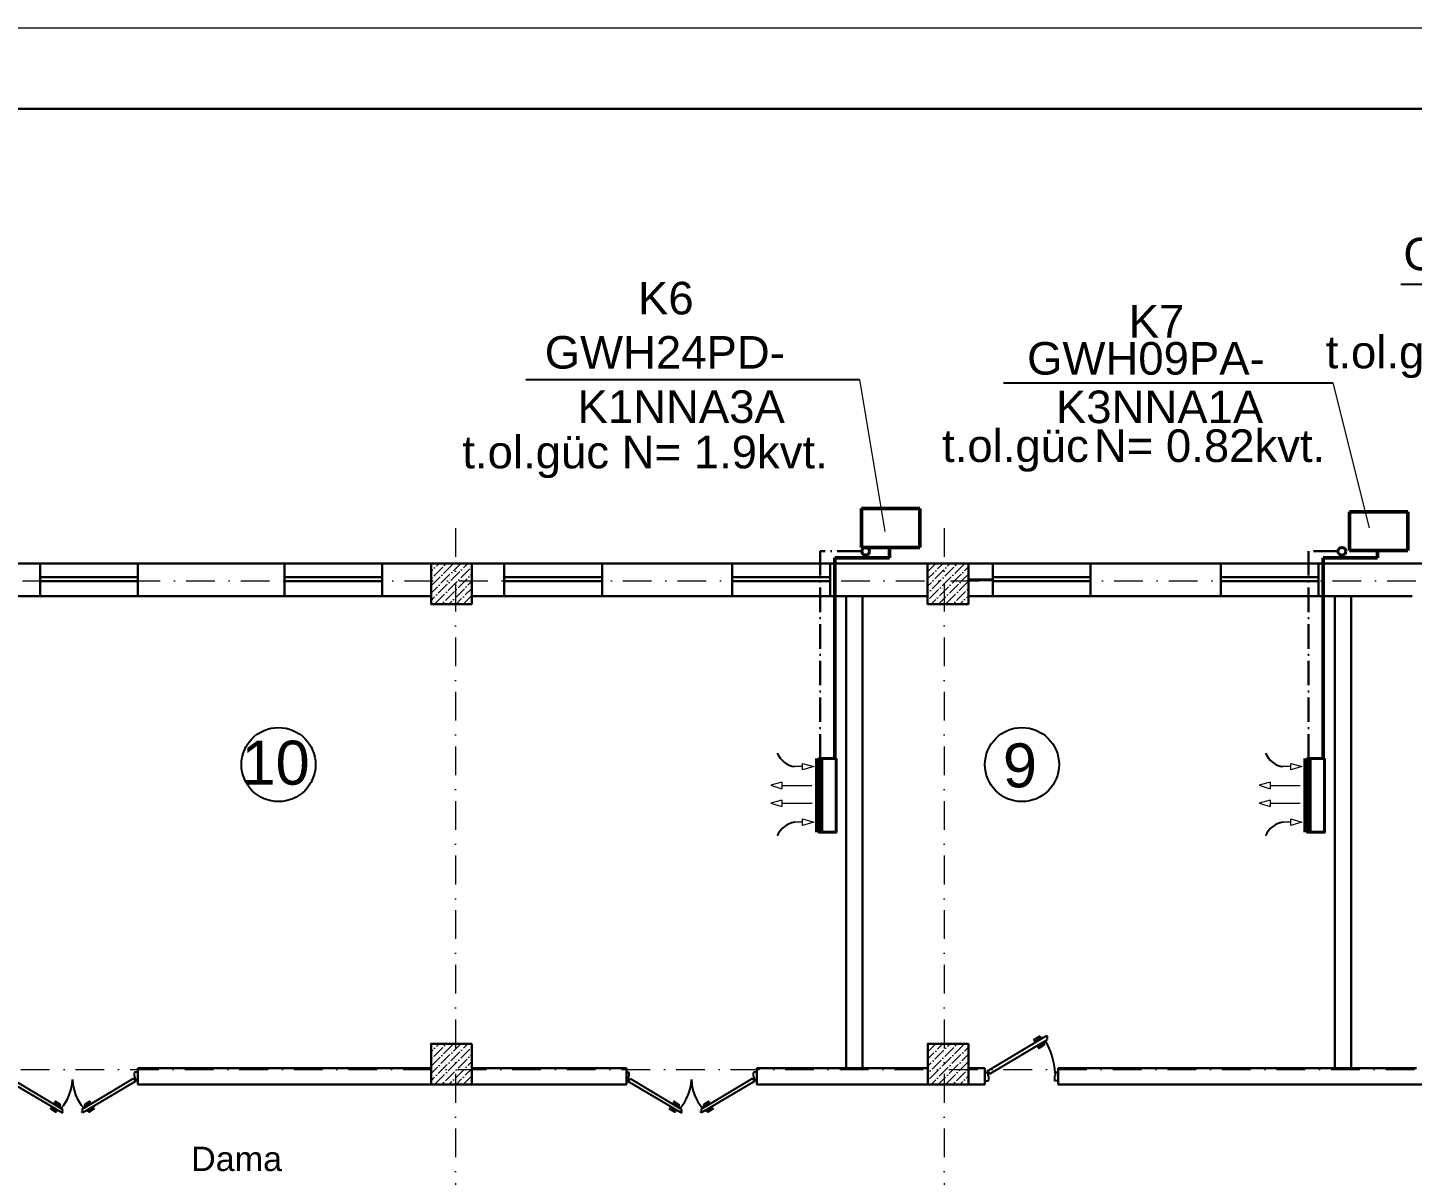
# Model space of a CAD drawing. Header units: millimetres. Extents: x 895788 to 1136524, y -21936 to 400945.
# Drawn here: x 1037276 to 1054279, y 249826 to 263923 of the extents above; entities that cross this region are included whole.
import ezdxf

# ---------------------------------------------------------------- set-up
doc = ezdxf.new("R2010")
doc.units = ezdxf.units.MM
for name, pattern in [('( Hidden )', [0.275, 0.15, -0.125]), ('ACAD_ISO10W100', [18, 12, -3, 0, -3]), ('Штрихпунктирная', [670.277762, 352.777767, -176.388884, 0, -141.111112])]:
    doc.linetypes.add(name, pattern=pattern)
for name, color, linetype, lineweight in [('0_Ном._пера__7', 7, 'Continuous', 60), ('Arakesmelerin xətti_Pen_No__1', 7, 'Continuous', 15), ('ДВЕРИ', 7, 'Continuous', 5), ('невидимка_Ном._пера__241_Ном._пера__7', 7, 'Continuous', 60), ('оси_Ном._пера__1', 7, 'Continuous', 15), ('перегородка_Ном._пера__7', 7, 'Continuous', 60)]:
    doc.layers.add(name, color=color, linetype=linetype, lineweight=lineweight)
doc.styles.get("Standard").update_dxf_attribs({"font": 'arial.ttf', "height": 400})
doc.styles.add('СГЕНЕРИР_СТИЛЬ_1', font='arial.ttf')

# ---------------------------------------------------------------- blocks, each defined once
blk = doc.blocks.new('qapi 700')
at = {"layer": 'ДВЕРИ', "color": 251, "lineweight": 25, "true_color": 0x636466}
for p, q in [((1281620, 90086), (1281659, 90086)), ((1281651, 89997), (1281651, 90034)), ((1281651, 90034), (1281659, 90034)), ((1281659, 90034), (1281659, 90086)), ((1282420, 90086), (1282380, 90086)), ((1282380, 90034), (1282380, 90085)), ((1282388, 90034), (1282380, 90034)), ((1282388, 89997), (1282388, 90034)), ((1281620, 89997), (1281651, 89997)), ((1282368, 90010), (1281735, 89633)), ((1282395, 89980), (1281741, 89591)), ((1282382, 89987), (1282368, 90010)), ((1282388, 89991), (1282382, 89987)), ((1282420, 89997), (1282388, 89997)), ((1282420, 89997), (1282388, 89997)), ((1282395, 89980), (1282388, 89991)), ((1281775, 89698), (1281826, 89728)), ((1281733, 89605), (1281747, 89613)), ((1281741, 89591), (1281733, 89605)), ((1281747, 89613), (1281735, 89633)), ((1281812, 89685), (1281762, 89656)), ((1281762, 89656), (1281765, 89651)), ((1281776, 89665), (1281770, 89676)), ((1281785, 89617), (1281787, 89613)), ((1281787, 89613), (1281837, 89642)), ((1281792, 89676), (1281793, 89674)), ((1281835, 89712), (1281794, 89687)), ((1281802, 89622), (1281809, 89609)), ((1281814, 89681), (1281812, 89685)), ((1281820, 89629), (1281818, 89631)), ((1281872, 89650), (1281831, 89626)), ((1281831, 89604), (1281881, 89634)), ((1281837, 89642), (1281835, 89646)), ((1281836, 89725), (1281838, 89722)), ((1281884, 89645), (1281883, 89647))]:
    blk.add_line(p, q, dxfattribs=at)
for centre, radius, start, end in [((1282471, 90052), 821, 183.4077, 209.5706), ((1281830, 89721), 7.94, 30.7133, 120.7133), ((1281783, 89684), 15.9, 120.7133, 210.7133), ((1281798, 89680), 7.94, 120.7133, 210.7133), ((1281823, 89617), 15.9, 210.7133, 300.7133), ((1281827, 89633), 7.94, 210.7133, 300.7133), ((1281831, 89718), 7.94, 300.7133, 30.7133), ((1281876, 89643), 7.94, 30.7133, 120.7133), ((1281877, 89641), 7.94, 300.7133, 30.7133)]:
    blk.add_arc(centre, radius, start, end, dxfattribs=at)
blk = doc.blocks.new('DSA')
at = {"layer": 'ДВЕРИ', "color": 251, "lineweight": 25, "true_color": 0x636466}
for p, q in [((153780, 788017), (153820, 788017)), ((153780, 787928), (153812, 787928)), ((153780, 787928), (153812, 787928)), ((153812, 787928), (153812, 787965)), ((153812, 787965), (153820, 787965)), ((153818, 787918), (153832, 787941)), ((153820, 787965), (153820, 788016)), ((153832, 787941), (154468, 787562)), ((155336, 787941), (154700, 787562)), ((155350, 787918), (155336, 787941)), ((155388, 788017), (155348, 788017)), ((155348, 787965), (155348, 788016)), ((155356, 787965), (155348, 787965)), ((155356, 787928), (155356, 787965)), ((155388, 787928), (155356, 787928)), ((155388, 787928), (155356, 787928)), ((153804, 787910), (153811, 787922)), ((153804, 787910), (154462, 787520)), ((153811, 787922), (153818, 787918)), ((155364, 787910), (154706, 787520)), ((155357, 787922), (155350, 787918)), ((155364, 787910), (155357, 787922)), ((154366, 787654), (154365, 787652)), ((154367, 787641), (154409, 787616)), ((154428, 787627), (154377, 787657)), ((154388, 787610), (154391, 787615)), ((154391, 787615), (154441, 787585)), ((154411, 787605), (154410, 787603)), ((154426, 787594), (154433, 787605)), ((154441, 787585), (154438, 787580)), ((154777, 787615), (154727, 787585)), ((154727, 787585), (154730, 787580)), ((154742, 787594), (154735, 787605)), ((154740, 787627), (154791, 787657)), ((154757, 787605), (154758, 787603)), ((154801, 787641), (154760, 787616)), ((154780, 787610), (154777, 787615)), ((154802, 787654), (154804, 787652)), ((154318, 787574), (154320, 787576)), ((154372, 787532), (154321, 787563)), ((154331, 787579), (154372, 787555)), ((154365, 787571), (154368, 787575)), ((154415, 787542), (154365, 787571)), ((154383, 787557), (154384, 787560)), ((154401, 787550), (154394, 787538)), ((154418, 787546), (154415, 787542)), ((154456, 787542), (154468, 787562)), ((154470, 787534), (154456, 787542)), ((154462, 787520), (154470, 787534)), ((154698, 787534), (154712, 787542)), ((154706, 787520), (154698, 787534)), ((154712, 787542), (154700, 787562)), ((154750, 787546), (154753, 787542)), ((154753, 787542), (154803, 787571)), ((154767, 787550), (154775, 787538)), ((154785, 787557), (154784, 787560)), ((154837, 787579), (154796, 787555)), ((154797, 787532), (154847, 787563)), ((154803, 787571), (154800, 787575)), ((154850, 787574), (154848, 787576))]:
    blk.add_line(p, q, dxfattribs=at)
for centre, radius, start, end in [((154002, 787952), 583, 319.7101, 357.5846), ((155160, 787950), 576, 182.1815, 220.5237), ((154371, 787648), 7.98, 149.2867, 239.2867), ((154373, 787650), 7.98, 59.2867, 149.2867), ((154404, 787609), 7.98, 329.2867, 59.2867), ((154420, 787613), 16, 329.2867, 59.2867), ((154748, 787613), 16, 120.7133, 210.7133), ((154764, 787609), 7.98, 120.7133, 210.7133), ((154795, 787650), 7.98, 30.7133, 120.7133), ((154797, 787648), 7.98, 300.7133, 30.7133), ((154325, 787569), 7.98, 149.2867, 239.2867), ((154327, 787572), 7.98, 59.2867, 149.2867), ((154376, 787561), 7.98, 239.2867, 329.2867), ((154380, 787546), 16, 239.2867, 329.2867), ((154788, 787546), 16, 210.7133, 300.7133), ((154792, 787561), 7.98, 210.7133, 300.7133), ((154842, 787572), 7.98, 30.7133, 120.7133), ((154843, 787569), 7.98, 300.7133, 30.7133)]:
    blk.add_arc(centre, radius, start, end, dxfattribs=at)

msp = doc.modelspace()

# ---------------------------------------------------------------- hatches: boundary and pattern name
at = {"lineweight": 9}
h = msp.add_hatch(dxfattribs=at)
h.set_pattern_fill('ANSI36', color=256, scale=500)
h.set_pattern_definition([(45, (-667809.5, 2713741.77), (33.1456304, 121.533978), [156.25, -31.25, 0, -31.25])])
h.paths.add_polyline_path([(1042229.044, 257341.687), (1042229.044, 256841.687), (1042729.044, 256841.687), (1042729.044, 257341.687)])
h = msp.add_hatch(dxfattribs=at)
h.set_pattern_fill('ANSI36', color=256, scale=500)
h.set_pattern_definition([(45, (-673907.54, 2713741.77), (33.1456304, 121.533978), [156.25, -31.25, 0, -31.25])])
h.paths.add_polyline_path([(1048327.089, 257341.687), (1048327.089, 256841.687), (1048827.089, 256841.687), (1048827.089, 257341.687)])
h = msp.add_hatch(dxfattribs=at)
h.set_pattern_fill('ANSI36', color=256, scale=500)
h.set_pattern_definition([(45, (-667809.5, 2707841.76), (33.1456304, 121.533978), [156.25, -31.25, 0, -31.25])])
h.paths.add_polyline_path([(1042229.044, 251441.681), (1042229.044, 250941.681), (1042729.044, 250941.681), (1042729.044, 251441.681)])
h = msp.add_hatch(dxfattribs=at)
h.set_pattern_fill('ANSI36', color=256, scale=500)
h.set_pattern_definition([(45, (-673909.11, 2707841.76), (33.1456304, 121.533978), [156.25, -31.25, 0, -31.25])])
h.paths.add_polyline_path([(1048328.654, 251441.681), (1048328.654, 250941.681), (1048828.654, 250941.681), (1048828.654, 251441.681)])

# ---------------------------------------------------------------- linework, layer by layer
for p, q in [((1054139.484, 260771.733), (1058669.362, 260771.733)), ((1043391.301, 259602.598), (1047490.581, 259602.598)), ((1049259.479, 259562.214), (1053303.743, 259562.214))]:
    msp.add_line(p, q)
at = {"color": 7, "lineweight": 0}
for p, q in [((1047490.581, 259602.598), (1047802.382, 257735.373)), ((1053303.743, 259562.214), (1053747.107, 257778.598))]:
    msp.add_line(p, q, dxfattribs=at)
at = {"color": 163, "lineweight": 50}
for p, q in [((1047512.945, 257538.882), (1047512.945, 258015.19)), ((1048230.056, 258015.19), (1047512.945, 258015.19)), ((1048230.056, 258015.19), (1048230.056, 257538.882)), ((1053508.223, 257499.367), (1053508.223, 257975.675)), ((1054225.334, 257975.675), (1053508.223, 257975.675)), ((1054225.334, 257975.675), (1054225.334, 257499.367)), ((1048230.056, 257538.882), (1047512.945, 257538.882)), ((1054225.334, 257499.367), (1053508.223, 257499.367))]:
    msp.add_line(p, q, dxfattribs=at)
at = {"color": 7, "linetype": 'ACAD_ISO10W100', "lineweight": 30, "ltscale": 25}
for p, q in [((1047007.589, 254944.736), (1047007.589, 257490.758)), ((1047517.431, 257490.758), (1047007.589, 257490.758)), ((1053002.868, 254944.736), (1053002.868, 257490.758)), ((1053366.25, 257490.758), (1053002.868, 257490.758))]:
    msp.add_line(p, q, dxfattribs=at)
at = {"color": 193, "lineweight": 50}
for p, q in [((1047857.789, 257411.602), (1047857.789, 257538.882)), ((1053853.067, 257411.602), (1053853.067, 257499.367)), ((1047187.414, 254944.736), (1047187.414, 257411.602)), ((1047187.414, 257411.602), (1047857.789, 257411.602)), ((1053182.693, 254944.736), (1053182.693, 257411.602)), ((1053182.693, 257411.602), (1053853.067, 257411.602))]:
    msp.add_line(p, q, dxfattribs=at)
at = {"color": 0, "lineweight": 15}
for p, q in [((1046792.313, 254806.642), (1046792.313, 254885.913)), ((1046792.313, 254885.913), (1046928.448, 254848.667)), ((1052787.591, 254806.642), (1052787.591, 254885.913)), ((1052787.591, 254885.913), (1052923.727, 254848.667)), ((1046792.313, 254846.278), (1046694.1, 254846.278)), ((1046928.448, 254848.667), (1046792.313, 254806.642)), ((1052787.591, 254846.278), (1052689.378, 254846.278)), ((1052923.727, 254848.667), (1052787.591, 254806.642)), ((1046537.201, 254654.689), (1046401.065, 254617.442)), ((1046401.065, 254617.442), (1046537.201, 254575.417)), ((1046537.201, 254654.689), (1046537.201, 254575.417)), ((1046537.201, 254615.053), (1046904.888, 254615.053)), ((1052532.479, 254654.689), (1052396.343, 254617.442)), ((1052396.343, 254617.442), (1052532.479, 254575.417)), ((1052532.479, 254654.689), (1052532.479, 254575.417)), ((1052532.479, 254615.053), (1052900.167, 254615.053)), ((1046537.201, 254436.173), (1046401.065, 254398.927)), ((1046401.065, 254398.927), (1046537.201, 254356.902)), ((1046537.201, 254436.173), (1046537.201, 254356.902)), ((1046537.201, 254396.537), (1046907.349, 254396.537)), ((1052532.479, 254436.173), (1052396.343, 254398.927)), ((1052396.343, 254398.927), (1052532.479, 254356.902)), ((1052532.479, 254436.173), (1052532.479, 254356.902)), ((1052532.479, 254396.537), (1052902.628, 254396.537)), ((1046792.313, 254123.805), (1046792.313, 254203.076)), ((1046792.313, 254203.076), (1046928.448, 254165.83)), ((1052787.591, 254123.805), (1052787.591, 254203.076)), ((1052787.591, 254203.076), (1052923.727, 254165.83)), ((1046792.313, 254163.441), (1046694.1, 254163.441)), ((1046928.448, 254165.83), (1046792.313, 254123.805)), ((1052787.591, 254163.441), (1052689.378, 254163.441)), ((1052923.727, 254165.83), (1052787.591, 254123.805))]:
    msp.add_line(p, q, dxfattribs=at)
at = {"color": 5, "lineweight": 50}
for p, q in [((1046968.266, 254944.736), (1046968.266, 254040.343)), ((1047023.127, 254944.736), (1047023.127, 254040.343)), ((1052963.545, 254944.736), (1052963.545, 254040.343)), ((1053018.406, 254944.736), (1053018.406, 254040.343))]:
    msp.add_line(p, q, dxfattribs=at)
at = {"lineweight": 50}
for p, q in [((1046993.039, 254944.736), (1046993.039, 254040.343)), ((1052988.317, 254944.736), (1052988.317, 254040.343))]:
    msp.add_line(p, q, dxfattribs=at)
at = {"color": 0, "lineweight": 30}
for p, q in [((1044629.089, 251141.681), (1042729.044, 251141.681)), ((1048328.654, 251141.681), (1046229.089, 251141.681))]:
    msp.add_line(p, q, dxfattribs=at)
at = {"lineweight": 30, "flags": 128}
msp.add_lwpolyline([(1020231.322, 262924.707), (1099074.38, 262924.707), (1099074.38, 205638.738), (1020231.322, 205638.738)], close=True, dxfattribs=at)
at = {"color": 0, "lineweight": 30}
for points in [[(1030828.849, 257341.687), (1072228.849, 257341.687)], [(1037428.368, 256941.687), (1036729.044, 256941.687)], [(1042229.044, 256941.687), (1038628.368, 256941.687)], [(1043128.368, 256941.687), (1042729.044, 256941.687)], [(1045928.368, 256941.687), (1044328.368, 256941.687)], [(1048327.089, 256941.687), (1047128.368, 256941.687)], [(1049128.368, 256941.687), (1048827.089, 256941.687)], [(1051928.368, 256941.687), (1050328.368, 256941.687)], [(1054278.673, 256941.687), (1053128.368, 256941.687)], [(1042228.673, 251141.681), (1038629.044, 251141.681)], [(1038629.044, 251141.681), (1038629.044, 250941.681)], [(1044629.089, 250941.681), (1044629.089, 251141.681)], [(1046229.089, 251141.681), (1046229.089, 250941.681)], [(1048828.654, 251141.681), (1049028.66, 251141.681)], [(1049028.66, 251141.681), (1049028.66, 250941.681)], [(1049928.66, 251141.681), (1054328.654, 251141.681)], [(1049928.66, 251141.681), (1049928.66, 250941.681)], [(1042229.044, 250941.681), (1038629.044, 250941.681)], [(1044629.089, 250941.681), (1042728.673, 250941.681)], [(1049028.66, 250941.681), (1046229.089, 250941.681)], [(1056228.657, 250941.681), (1049928.66, 250941.681)]]:
    msp.add_lwpolyline(points, dxfattribs=at)
for points in [[(1038628.368, 257341.687), (1037428.368, 257341.687), (1037428.368, 256941.687), (1038628.368, 256941.687)], [(1041628.368, 257341.687), (1040428.368, 257341.687), (1040428.368, 256941.687), (1041628.368, 256941.687)], [(1044328.368, 257341.687), (1043128.368, 257341.687), (1043128.368, 256941.687), (1044328.368, 256941.687)], [(1047128.486, 257341.687), (1045928.486, 257341.687), (1045928.486, 256941.687), (1047128.486, 256941.687)], [(1050328.368, 257341.687), (1049128.368, 257341.687), (1049128.368, 256941.687), (1050328.368, 256941.687)], [(1053128.368, 257341.687), (1051928.368, 257341.687), (1051928.368, 256941.687), (1053128.368, 256941.687)], [(1047527.089, 251141.681), (1047327.089, 251141.681), (1047327.089, 256941.687), (1047527.089, 256941.687)], [(1053528.849, 251141.681), (1053328.849, 251141.681), (1053328.849, 256941.687), (1053528.849, 256941.687)]]:
    msp.add_lwpolyline(points, close=True, dxfattribs=at)
at = {"color": 3, "lineweight": 30}
for points in [[(1042729.044, 257341.687), (1042229.044, 257341.687), (1042229.044, 256841.687), (1042729.044, 256841.687)], [(1048827.089, 257341.687), (1048327.089, 257341.687), (1048327.089, 256841.687), (1048827.089, 256841.687)], [(1042729.044, 251441.681), (1042229.044, 251441.681), (1042229.044, 250941.681), (1042729.044, 250941.681)], [(1048828.654, 251441.681), (1048328.654, 251441.681), (1048328.654, 250941.681), (1048828.654, 250941.681)]]:
    msp.add_lwpolyline(points, close=True, dxfattribs=at)
at = {"color": 146, "lineweight": 30, "true_color": 0x105689}
for points in [[(1037428.368, 257172.824), (1037428.368, 257122.824), (1038628.368, 257122.824), (1038628.368, 257172.824)], [(1040428.368, 257172.824), (1040428.368, 257122.824), (1041628.368, 257122.824), (1041628.368, 257172.824)], [(1043128.368, 257172.824), (1043128.368, 257122.824), (1044328.368, 257122.824), (1044328.368, 257172.824)], [(1045928.486, 257172.824), (1045928.486, 257122.824), (1047128.486, 257122.824), (1047128.486, 257172.824)], [(1049128.368, 257172.824), (1049128.368, 257122.824), (1050328.368, 257122.824), (1050328.368, 257172.824)], [(1051928.368, 257172.824), (1051928.368, 257122.824), (1053128.368, 257122.824), (1053128.368, 257172.824)]]:
    msp.add_lwpolyline(points, close=True, dxfattribs=at)
at = {"lineweight": 40}
msp.add_lwpolyline([(1048827.089, 257141.687), (1049128.368, 257141.687)], dxfattribs=at)
at = {"color": 0, "lineweight": 15}
for points in [[(1047203.243, 254944.736), (1046993.039, 254944.736), (1046993.039, 254040.343), (1047203.243, 254040.343)], [(1053198.521, 254944.736), (1052988.317, 254944.736), (1052988.317, 254040.343), (1053198.521, 254040.343)]]:
    msp.add_lwpolyline(points, close=True, dxfattribs=at)
at = {"color": 0, "lineweight": 40}
for points in [[(1047203.243, 254944.736), (1046993.039, 254944.736), (1046993.039, 254040.343), (1047203.243, 254040.343)], [(1053198.521, 254944.736), (1052988.317, 254944.736), (1052988.317, 254040.343), (1053198.521, 254040.343)]]:
    msp.add_lwpolyline(points, close=True, dxfattribs=at)
at = {"color": 7, "lineweight": 40}
for centre in [(1047565.555, 257490.758), (1053414.374, 257490.758)]:
    msp.add_circle(centre, 48.124, dxfattribs=at)
at = {"color": 0, "lineweight": 25}
for centre in [(1040355.49, 254871.477), (1049485.581, 254871.477)]:
    msp.add_circle(centre, 454.873, dxfattribs=at)
for centre, start, end in [((1046731.179, 255112.686), 201.6483706, 262.0764114), ((1052726.457, 255112.686), 201.6483706, 262.0764114), ((1046731.179, 253897.033), 97.9235886, 158.3516294), ((1052726.457, 253897.033), 97.9235886, 158.3516294)]:
    msp.add_arc(centre, 268.976, start, end)
at = {"layer": 'Arakesmelerin xətti_Pen_No__1', "color": 7, "linetype": '( Hidden )', "lineweight": 15, "flags": 128}
msp.add_lwpolyline([(1054178.788, 250941.681), (1054878.557, 250941.681)], dxfattribs=at)
at = {"layer": 'невидимка_Ном._пера__241_Ном._пера__7', "linetype": 'Continuous', "lineweight": 20, "flags": 128}
msp.add_lwpolyline([(1016239.268, 263922.72), (1100072.394, 263922.72), (1100072.394, 204640.724), (1016239.268, 204640.724)], close=True, dxfattribs=at)
at = {"layer": 'оси_Ном._пера__1', "linetype": 'Штрихпунктирная'}
for p, q in [((1024472.751, 257127.179), (1074026.778, 257127.179)), ((1024455.456, 251127.173), (1074026.778, 251127.173))]:
    msp.add_line(p, q, dxfattribs=at)
at = {"layer": 'оси_Ном._пера__1', "linetype": 'Штрихпунктирная', "flags": 128}
for points in [[(1042528.849, 257775.029), (1042528.849, 219824.838), (1042528.849, 218232.652)], [(1048528.849, 257775.029), (1048528.849, 219824.838), (1048528.849, 218232.652)]]:
    msp.add_lwpolyline(points, dxfattribs=at)

# ---------------------------------------------------------------- block references
at = {"lineweight": 15, "xscale": 1.121843277023546, "yscale": 1.121843277023546, "zscale": 1.121843277023546, "rotation": 180}
msp.add_blockref('qapi 700', (2487704.996, 352050.528), dxfattribs=at)
at = {"color": 1, "lineweight": 60}
for p in [(883241.022, -536925.724), (890841.067, -536925.724)]:
    msp.add_blockref('DSA', p, dxfattribs=at)

# ---------------------------------------------------------------- texts
for s, p in [('GWH07PA-', (1054169.018, 260943.06)), ('K6', (1044770.232, 260400.919)), ('K7', (1050795.845, 260116.974)), ('t.ol.güc, ', (1053215.304, 259738.805)), ('GWH09PA-', (1049548.506, 259661.164)), ('K3NNA1A', (1049902.121, 259065.238)), ('t.ol.güc ', (1048504.457, 258588.331)), ('N=', (1050367.822, 258588.331)), (' 0.', (1051097.699, 258588.331)), ('82', (1051718.981, 258588.331)), ('kvt.', (1052340.537, 258588.331))]:
    msp.add_text(s, height=400).set_placement(p)
at = {"char_height": 400, "attachment_point": 9}
for s, width, insert in [('GWH24PD- K1NNA3A', 4820.11264, (1046573.77, 259062.427)), ('t{\\fArial|b0|i0|c238|p34;.ol.güc }N={\\fArial|b0|i0|c238|p34; }1{\\fArial|b0|i0|c238|p34;.}9{\\fArial|b0|i0|c238|p34;kvt.}', 4770.96937, (1047100.534, 258389.664))]:
    msp.add_mtext_dynamic_manual_height_columns(s, width=width, gutter_width=2000, heights=[0], dxfattribs=dict(at, insert=insert))
at = {"layer": '0_Ном._пера__7', "style": 'СГЕНЕРИР_СТИЛЬ_1'}
msp.add_text('Dama', height=300, dxfattribs=at).set_placement((1039281.932, 249878.692))
at = {"layer": 'перегородка_Ном._пера__7', "linetype": 'Continuous', "char_height": 540, "attachment_point": 3, "style": 'СГЕНЕРИР_СТИЛЬ_1'}
for s, insert in [('1{\\fArial|b0|i0|c238|p38;0}', (1040739.23, 255164.932)), ('{\\fArial|b0|i0|c238|p38;9}', (1049669.915, 255131.72))]:
    msp.add_mtext(s, dxfattribs=dict(at, insert=insert))

doc.saveas('drawing.dxf')
